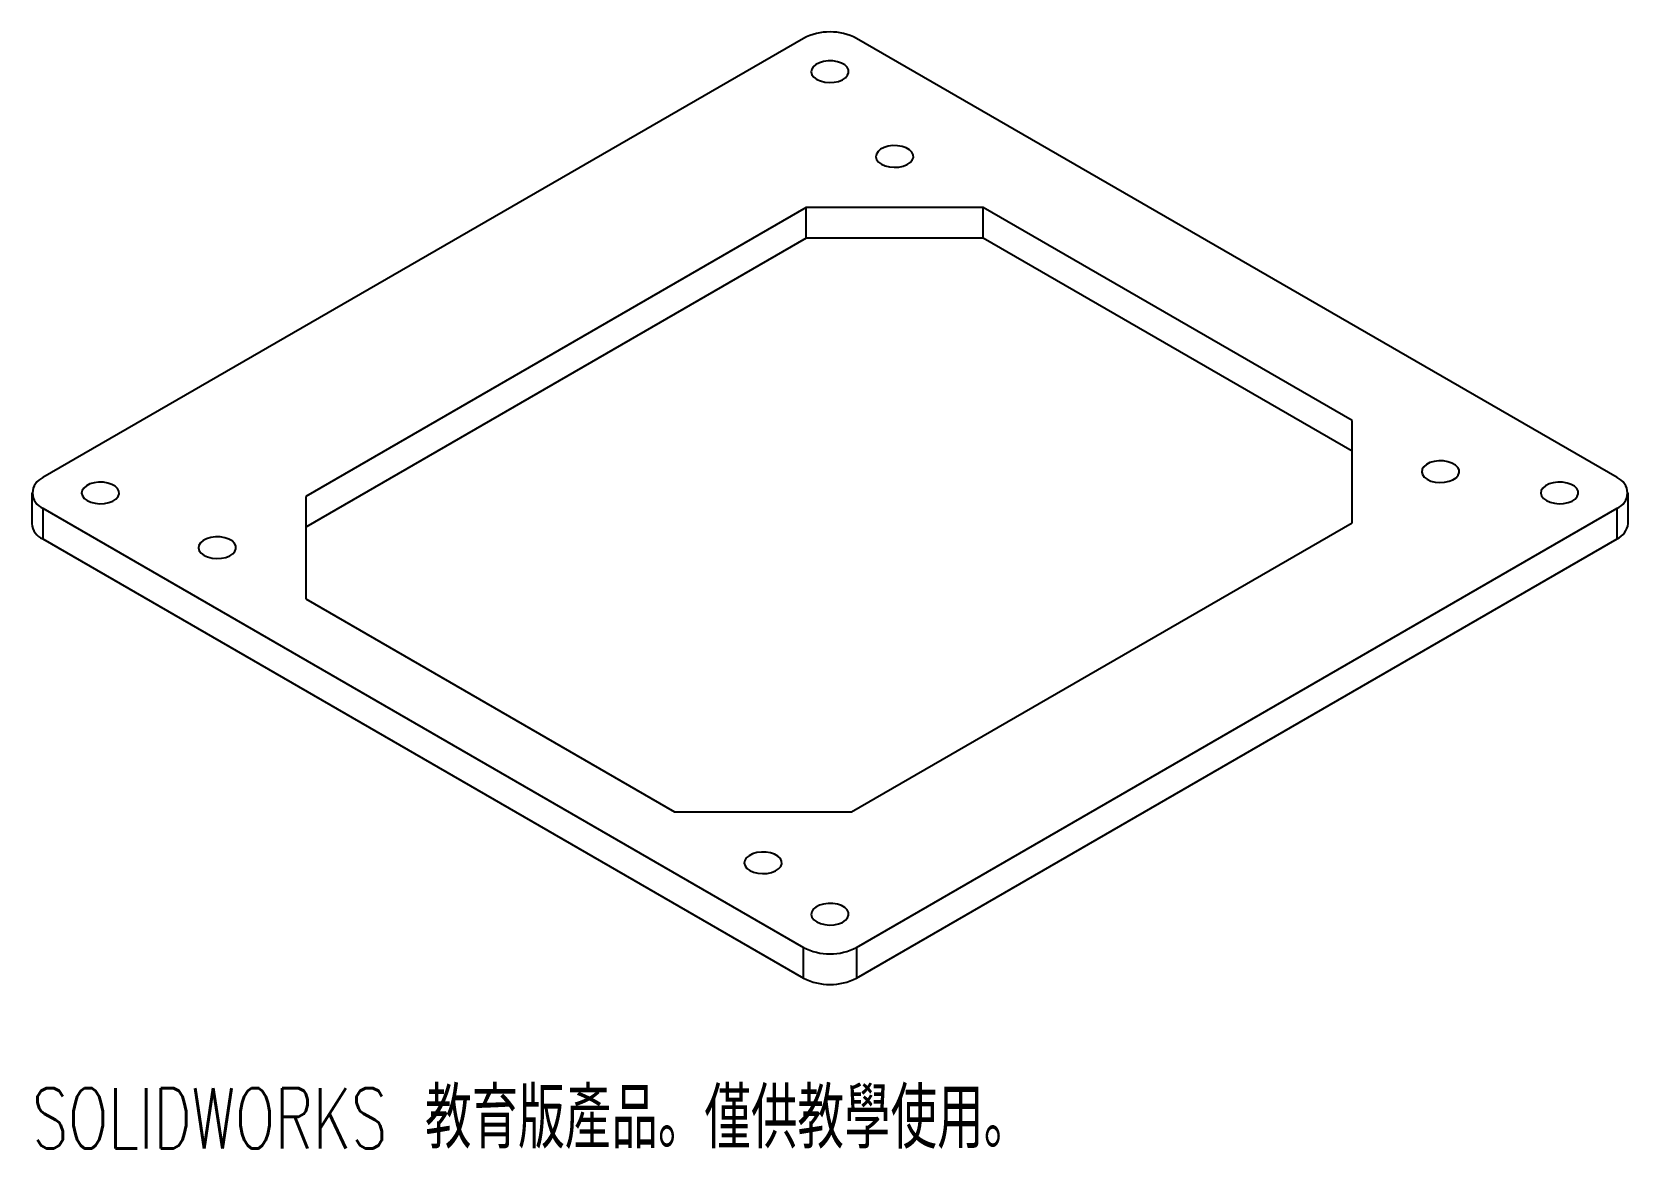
# Paper-space layout '_等角視' of a CAD drawing. Header units: millimetres. Extents: x -64 to 64, y -50 to 39.
import ezdxf

# ---------------------------------------------------------------- set-up
doc = ezdxf.new("R2010")
doc.units = ezdxf.units.MM
doc.styles.add('SLDTEXTSTYLE0', font='TXT', dxfattribs={"width": 0.7, "bigfont": 'bigfont'})

psp = doc.layouts.new('_等角視')

# ---------------------------------------------------------------- linework, layer by layer
at = {"color": 7, "linetype": 'Continuous', "lineweight": 25}
for p, q in [((-2.12, 38.78), (-62.93, 3.67)), ((62.93, 3.67), (2.12, 38.78)), ((-1.9, 25.26), (-41.92, 2.16)), ((12.24, 25.26), (-1.9, 25.26)), ((-1.9, 22.81), (-1.9, 25.26)), ((41.74, 8.23), (12.24, 25.26)), ((12.24, 22.81), (12.24, 25.26)), ((-1.9, 22.81), (-41.92, -0.29)), ((12.24, 22.81), (-1.9, 22.81)), ((41.74, 5.78), (12.24, 22.81)), ((41.74, 0.07), (41.74, 8.23)), ((-63.81, 2.45), (-63.81, 0)), ((-41.92, 2.16), (-41.92, -6.01)), ((63.81, 0), (63.81, 2.45)), ((-62.93, 1.23), (-2.12, -33.88)), ((-62.93, 1.23), (-62.93, -1.22)), ((1.72, -23.04), (41.74, 0.07)), ((2.12, -33.88), (62.93, 1.23)), ((62.93, -1.22), (62.93, 1.23)), ((-62.93, -1.22), (-2.12, -36.33)), ((2.12, -36.33), (62.93, -1.22)), ((-41.92, -6.01), (-12.42, -23.04)), ((-12.42, -23.04), (1.72, -23.04)), ((-2.12, -36.33), (-2.12, -33.88)), ((2.12, -33.88), (2.12, -36.33))]:
    psp.add_line(p, q, dxfattribs=at)
at = {"color": 7, "linetype": 'Continuous', "lineweight": 25, "flags": 128}
for points in [[(-1.06, 35.51), (-0.76, 35.38), (-0.42, 35.29), (-0.05, 35.26), (0.33, 35.28), (0.68, 35.35), (0.99, 35.48), (1.24, 35.64), (1.41, 35.83), (1.49, 36.04), (1.48, 36.26), (1.38, 36.47), (1.19, 36.66), (0.92, 36.81), (0.6, 36.92), (0.23, 36.98), (-0.14, 36.99), (-0.51, 36.94), (-0.84, 36.84), (-1.13, 36.7), (-1.34, 36.52), (-1.46, 36.32), (-1.5, 36.1), (-1.44, 35.88), (-1.29, 35.69), (-1.06, 35.51)], [(4.11, 28.73), (4.41, 28.6), (4.75, 28.51), (5.13, 28.48), (5.5, 28.5), (5.85, 28.57), (6.16, 28.69), (6.41, 28.86), (6.58, 29.05), (6.67, 29.26), (6.65, 29.48), (6.55, 29.69), (6.36, 29.87), (6.09, 30.03), (5.77, 30.14), (5.41, 30.2), (5.03, 30.21), (4.66, 30.16), (4.33, 30.06), (4.05, 29.92), (3.84, 29.74), (3.71, 29.53), (3.67, 29.32), (3.73, 29.1), (3.88, 28.9), (4.11, 28.73)], [(47.75, 3.54), (48.05, 3.4), (48.4, 3.32), (48.77, 3.28), (49.14, 3.3), (49.5, 3.38), (49.81, 3.5), (50.06, 3.66), (50.23, 3.86), (50.31, 4.07), (50.3, 4.29), (50.19, 4.49), (50, 4.68), (49.73, 4.83), (49.41, 4.94), (49.05, 5.01), (48.67, 5.01), (48.31, 4.96), (47.97, 4.87), (47.69, 4.72), (47.48, 4.54), (47.35, 4.34), (47.32, 4.12), (47.37, 3.91), (47.52, 3.71), (47.75, 3.54)], [(-59.4, 1.84), (-59.1, 1.7), (-58.75, 1.62), (-58.38, 1.58), (-58.01, 1.6), (-57.66, 1.68), (-57.34, 1.8), (-57.1, 1.96), (-56.92, 2.16), (-56.84, 2.37), (-56.85, 2.59), (-56.96, 2.79), (-57.15, 2.98), (-57.42, 3.13), (-57.74, 3.24), (-58.1, 3.3), (-58.48, 3.31), (-58.84, 3.26), (-59.18, 3.17), (-59.46, 3.02), (-59.67, 2.84), (-59.8, 2.64), (-59.84, 2.42), (-59.78, 2.21), (-59.63, 2.01), (-59.4, 1.84)], [(57.28, 1.84), (57.57, 1.7), (57.92, 1.62), (58.29, 1.58), (58.66, 1.6), (59.02, 1.68), (59.33, 1.8), (59.58, 1.96), (59.75, 2.16), (59.83, 2.37), (59.82, 2.59), (59.71, 2.79), (59.52, 2.98), (59.26, 3.13), (58.93, 3.24), (58.57, 3.3), (58.2, 3.31), (57.83, 3.26), (57.49, 3.17), (57.21, 3.02), (57, 2.84), (56.87, 2.64), (56.84, 2.42), (56.9, 2.21), (57.05, 2.01), (57.28, 1.84)], [(-50.05, -2.54), (-49.76, -2.67), (-49.41, -2.76), (-49.04, -2.79), (-48.66, -2.77), (-48.31, -2.7), (-48, -2.57), (-47.75, -2.41), (-47.58, -2.22), (-47.5, -2.01), (-47.51, -1.79), (-47.62, -1.58), (-47.81, -1.39), (-48.07, -1.24), (-48.4, -1.13), (-48.76, -1.07), (-49.13, -1.06), (-49.5, -1.11), (-49.84, -1.21), (-50.12, -1.35), (-50.33, -1.53), (-50.46, -1.74), (-50.49, -1.95), (-50.43, -2.17), (-50.28, -2.37), (-50.05, -2.54)], [(-6.41, -27.73), (-6.11, -27.86), (-5.77, -27.95), (-5.4, -27.98), (-5.02, -27.96), (-4.67, -27.89), (-4.36, -27.77), (-4.11, -27.61), (-3.94, -27.41), (-3.86, -27.2), (-3.87, -26.98), (-3.97, -26.77), (-4.16, -26.59), (-4.43, -26.43), (-4.75, -26.32), (-5.11, -26.26), (-5.49, -26.26), (-5.86, -26.3), (-6.19, -26.4), (-6.47, -26.55), (-6.69, -26.73), (-6.81, -26.93), (-6.85, -27.15), (-6.79, -27.36), (-6.64, -27.56), (-6.41, -27.73)], [(-1.06, -31.84), (-0.76, -31.97), (-0.42, -32.06), (-0.05, -32.09), (0.33, -32.07), (0.68, -32), (0.99, -31.88), (1.24, -31.71), (1.41, -31.52), (1.49, -31.31), (1.48, -31.09), (1.38, -30.88), (1.19, -30.7), (0.92, -30.54), (0.6, -30.43), (0.23, -30.37), (-0.14, -30.37), (-0.51, -30.41), (-0.84, -30.51), (-1.13, -30.65), (-1.34, -30.83), (-1.46, -31.04), (-1.5, -31.25), (-1.44, -31.47), (-1.29, -31.67), (-1.06, -31.84)]]:
    psp.add_lwpolyline(points, dxfattribs=at)
at = {"color": 7, "linetype": 'Continuous', "lineweight": 25}
for centre, radius, start, end in [((0, 34.71), 4.59, 62.4805, 117.5195), ((-62.45, 2.45), 1.31, 111.3126, 248.6874), ((62.45, 2.45), 1.31, 291.3126, 68.6874), ((-62.35, 0.12), 1.47, 184.7823, 246.5379), ((62.31, 0.15), 1.51, 294.3332, 354.3466), ((0, -29.81), 4.59, 242.4805, 297.5195), ((0, -32.26), 4.59, 242.4805, 297.5195)]:
    psp.add_arc(centre, radius, start, end, dxfattribs=at)

# ---------------------------------------------------------------- texts
at = {"color": 7, "linetype": 'Continuous', "insert": (-63.81, -45.12), "char_height": 4.8336, "attachment_point": 1, "style": 'SLDTEXTSTYLE0'}
psp.add_mtext('SOLIDWORKS 教育版產品。僅供教學使用。', dxfattribs=at)

doc.saveas('drawing.dxf')
